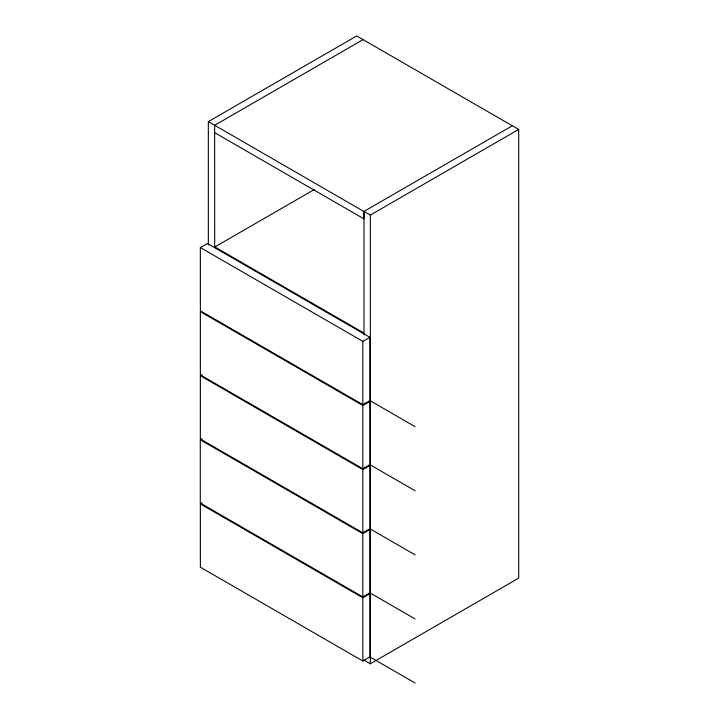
<?xml version="1.0" encoding="UTF-8"?>
<svg xmlns="http://www.w3.org/2000/svg" width="719" height="719" viewBox="0 0 719 719"><rect width="100%" height="100%" fill="white"/><g stroke="black" fill="none" stroke-linecap="round" stroke-linejoin="round"><path stroke-width="1.08" d="M208.339 244.999L208.339 121.61L356.705 35.95L512.288 125.78M363.059 39.617L214.63 125.313L214.693 247.552M369.917 400.582L362.852 404.662L200.358 310.842L200.358 247.57L207.423 243.489L369.917 337.31L369.917 400.582L415.133 426.691M314.527 189.403L214.837 246.959L363.203 332.618M208.339 121.61L363.859 211.467L512.35 125.744L518.714 129.411L518.714 578.112L370.339 663.772L363.985 660.096M363.985 334.793L363.985 211.404L370.339 215.071L518.714 129.411M415.133 554.87L369.917 528.762L362.852 532.842L200.358 439.021L200.358 375.749L202.12 374.725M200.358 247.57L362.852 341.381L369.917 337.31M415.07 618.924L369.854 592.816L362.789 596.896L200.286 503.075L200.286 439.803L202.057 438.788M369.917 464.672L362.852 468.752L200.358 374.932L200.358 311.66L362.852 405.48L369.917 401.4L369.917 464.672L415.133 490.78M415.133 683.05L369.917 656.941L362.852 661.022L200.358 567.21L200.358 503.929L202.12 502.914M200.358 375.749L362.852 469.57L369.917 465.49L369.917 528.762M200.286 439.803L362.789 533.624L369.854 529.544L369.854 592.816M200.358 503.929L362.852 597.75L369.917 593.669L369.917 656.941M214.63 132.655L363.859 218.81L363.859 211.467M370.339 215.071L370.339 663.772M362.852 341.381L362.852 404.662M362.852 405.48L362.852 468.752M362.852 469.57L362.852 532.842M362.789 533.624L362.789 596.896M362.852 597.75L362.852 661.022"/></g></svg>
